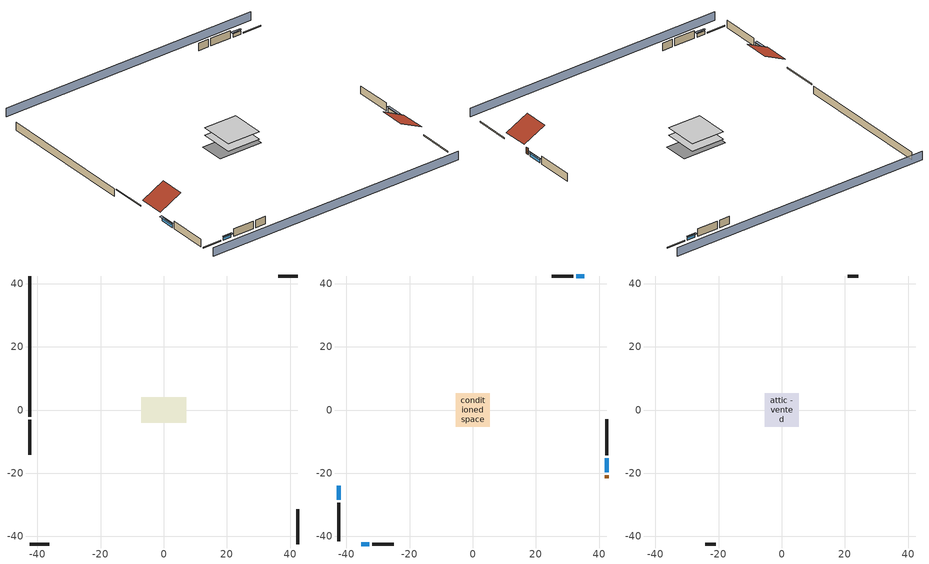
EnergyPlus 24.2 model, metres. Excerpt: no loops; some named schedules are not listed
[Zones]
basement - unconditioned
 floor foundation (Slab1 construction): -7.17,-3.98 -7.17,3.98 7.17,3.98 7.17,-3.98 z-2.13
 wall outside (RimJoist1 construction): -42.42,-3.09 -42.42,-14.13 z0.3:0.61
 wall outside (RimJoist2 construction): 42.42,42.42 36.29,42.42 z0.3:0.61
 wall outside (RimJoist3 construction): 42.42,-42.42 42.42,-31.39 z0.3:0.61
 wall outside (RimJoist4 construction): -42.42,-42.42 -36.29,-42.42 z0.3:0.61
 wall foundation (FoundationWall1 construction): -42.42,42.42 -42.42,-2.17 z-2.13:0.3
conditioned space
 floor to basement - unconditioned (Floor1 construction): -5.34,-5.34 -5.34,5.34 5.34,5.34 5.34,-5.34 z0.3
 wall outside (AdiabaticWallConstruction 1): 42.42,-21.54 42.42,-20.63 z0.3:2.34
 wall outside (AdiabaticWallConstruction): -42.42,-23.97 -42.42,-28.38 / 42.42,-19.7 42.42,-15.29 z0.3:1.49; 35.36,42.42 32.78,42.42 / -35.36,-42.42 -32.78,-42.42 z0.3:1.43
 wall outside (Wall1 construction): -42.42,-29.31 -42.42,-41.49 z0.3:2.74
 wall outside (Wall2 construction): 31.86,42.42 25.09,42.42 z0.3:2.74
 wall outside (Wall3 construction): 42.42,-14.36 42.42,-2.94 z0.3:2.74
 wall outside (Wall4 construction): -31.86,-42.42 -25.09,-42.42 z0.3:2.74
 window (WindowConstruction): -42.42,-23.97 -42.42,-28.38 z0.3:1.49
 window (WindowConstruction 1): 35.36,42.42 32.79,42.42 z0.3:1.43
 window (WindowConstruction 2): 42.42,-19.7 42.42,-15.29 z0.3:1.49
 window (WindowConstruction 3): -35.36,-42.42 -32.79,-42.42 z0.3:1.43
 door (Door): 42.42,-21.54 42.42,-20.63 z0.3:2.34
attic - vented
 floor to conditioned space (Floor2 construction Reversed): -5.34,-5.34 -5.34,5.34 5.34,5.34 5.34,-5.34 z2.74
 wall outside (Wall5 construction): 24.16,42.42 20.91,42.42 z0.3:2.74
 wall outside (Wall6 construction): -24.16,-42.42 -20.91,-42.42 z0.3:2.74
 roof outside (Roof1 construction): -42.42,-23.04,2.74 -35.28,-23.04,6.31 -35.28,-15.06,6.31 -42.42,-15.06,2.74
 roof outside (Roof2 construction): 42.42,-22.47,2.74 35.28,-22.47,6.31 35.28,-30.46,6.31 42.42,-30.46,2.74
shading: 42.42,46.99 -42.42,46.99 / -42.42,-46.99 42.42,-46.99 z0:2.74; -42.42,-28.69 -42.42,-23.67 -43.03,-23.67 -43.03,-28.69 z1.8; 32.48,42.42 35.67,42.42 35.67,43.03 32.48,43.03 z1.74; 42.42,-14.99 42.42,-20 43.03,-20 43.03,-14.99 z1.8; -32.48,-42.42 -35.67,-42.42 -35.67,-43.03 -32.48,-43.03 z1.74
[Building]
Building 1: Terrain=Suburbs
[Site:Location]
Portland Intl Arpt_OR: Latitude {deg}=45.59; Longitude {deg}=-122.6; Time Zone {hr}=-8; Elevation {m}=33; Keep Site Location Information=Yes
[Site:GroundTemperature:Shallow]
10.2558, 8.96328, 8.85977, 9.47314, 11.9355, 14.3863, 16.5111, 17.8571, 17.9714, 16.8767, 14.8061, 12.4304
[Site:WaterMainsTemperature]
Calculation Method=Schedule; Temperature Schedule=mains temperature schedule
[Material] Roughness=Rough; Thermal Absorptance=0.9
Name | Thickness {m} | Conductivity {W/m-K} | Density {kg/m3} | Specific Heat {J/kg-K} | Solar Absorptance | Visible Absorptance
asphalt or fiberglass shingles | 0.00635 | 0.162714 | 1121.4 | 1465.45 | 0.85 | 0.85
ceiling stud and cavity | 0.0889 | 1.05181 | 20.9862 | 1087.66 | 0.7 | 0.7
concrete 4.0 in. | 0.1016 | 1.803125 | 2242.8 | 837.4 | 0.7 | 0.7
concrete 8.0 in. | 0.2032 | 1.803125 | 2242.8 | 837.4 | 0.7 | 0.7
door material | 0.04445 | 0.0612267 | 512.64 | 1214.23 | 0.7 | 0.7
floor covering | 0.0127 | 0.0433444 | 54.468 | 1339.84 | 0.6 | 0.6
floor stud and cavity | 0.1397 | 0.923637 | 92.3553 | 1139.71 | 0.7 | 0.7
furniture material basement - unconditioned 1; furniture material conditioned space 1 | 0.1524 | 0.115458 | 640.8 | 1214.23 | 0.6 | 0.6
gypsum board | 0.0127 | 0.160291 | 801 | 837.4 | 0.6 | 0.6
gypsum board 1 | 0.00254 | 0.160291 | 801 | 837.4 | 0.6 | 0.6
osb sheathing 0.5 in. | 0.0127 | 0.115458 | 512.64 | 1214.23 | 0.6 | 0.6
osb sheathing 0.5 in. 1 | 0.0127 | 0.115458 | 512.64 | 1214.23 | 0.7 | 0.7
osb sheathing 0.75 in. | 0.01905 | 0.115458 | 512.64 | 1214.23 | 0.7 | 0.7
rim joist stud and cavity | 0.0508 | 0.180225 | 50.32683 | 1063.81 | 0.6 | 0.6
roof rigid ins | 0.00281632 | 0.029427 | 32.04 | 1214.23 | 0.7 | 0.7
stucco | 0.0254 | 0.649125 | 1281.6 | 879.27 | 0.5 | 0.5
wall rigid ins | 0.512978 | 0.029427 | 32.04 | 1214.23 | 0.7 | 0.7
wall stud and cavity | 0.1397 | 0.556315 | 139.0536 | 1170.24 | 0.7 | 0.7
wall stud and cavity 1 | 0.1397 | 0.348569 | 139.0536 | 1170.24 | 0.6 | 0.6
wall stud and cavity 2 | 0.0889 | 0.380278 | 52.3479 | 1209.89 | 0.7 | 0.7
wall stud and cavity 3 | 0.0889 | 0.391764 | 83.0341 | 1211.67 | 0.7 | 0.7
wood siding; wood siding 1 | 0.0254 | 0.102417 | 544.68 | 1172.36 | 0.7 | 0.7
[WindowMaterial:SimpleGlazingSystem]
WindowMaterial: U-Factor {W/m2-K}=2.15764; Solar Heat Gain Coefficient=0.44
[Construction]
AdiabaticWallConstruction: wood siding, wall rigid ins, wall stud and cavity 2, gypsum board
AdiabaticWallConstruction 1: wood siding 1, wall rigid ins, wall stud and cavity 2, gypsum board
Door: door material
Floor1 construction: floor stud and cavity, osb sheathing 0.75 in., floor covering
Floor2 construction Reversed: gypsum board 1, ceiling stud and cavity
FoundationWall1 construction: concrete 8.0 in.
furniture construction basement - unconditioned 1: furniture material basement - unconditioned 1
furniture construction conditioned space 1: furniture material conditioned space 1
PartitionWallConstruction: gypsum board, wall stud and cavity 3, gypsum board
RimJoist1 construction; RimJoist2 construction; RimJoist3 construction; RimJoist4 construction: stucco, rim joist stud and cavity
Roof1 construction; Roof2 construction: asphalt or fiberglass shingles, roof rigid ins, osb sheathing 0.5 in.
Slab1 construction: concrete 4.0 in.
Wall1 construction; Wall2 construction; Wall3 construction; Wall4 construction: stucco, osb sheathing 0.5 in. 1, wall stud and cavity, gypsum board
Wall5 construction; Wall6 construction: stucco, osb sheathing 0.5 in. 1, wall stud and cavity 1
WindowConstruction; WindowConstruction 1; WindowConstruction 2; WindowConstruction 3: WindowMaterial
[Zone] Multiplier=1; Part of Total Floor Area=Yes
Name | Volume {m3}
attic - vented | 90.8252
basement - unconditioned; conditioned space | 278.185
[Space]
Name | Zone | Volume {m3}
attic - vented 1 | attic - vented | 90.8252
basement - unconditioned 1 | basement - unconditioned | 278.185
conditioned space 1 | conditioned space | 278.185
[ZoneInfiltration:EffectiveLeakageArea]
infil attic - vented 1: Zone or Space=attic - vented 1; Schedule=Always On Discrete; Effective Air Leakage Area {cm2}=3802.45; Stack Coefficient=0.000166082; Wind Coefficient=3.54531e-05
[ZoneMixing]
whole house fan mix: Zone or Space=attic - vented; Schedule=Always On Continuous; Design Flow Rate Calculation Method=Flow/Zone; Design Flow Rate {m3/s}=0; Source Zone or Space=conditioned space
[SurfaceProperty:ExposedFoundationPerimeter]
Slab1: Exposed Perimeter Calculation Method=TotalExposedPerimeter; Total Exposed Perimeter {m}=44.58462
[InternalMass]
Name | Construction | Zone or ZoneList | Space or SpaceList | Surface Area {m2}
furniture mass basement - unconditioned 1 | furniture construction basement - unconditioned 1 | basement - unconditioned | basement - unconditioned 1 | 45.62618
furniture mass conditioned space 1 | furniture construction conditioned space 1 | conditioned space | conditioned space 1 | 45.63397
partition wall mass | PartitionWallConstruction | conditioned space | conditioned space 1 | 114.085
[ElectricEquipment] Design Level Calculation Method=EquipmentLevel
Name | Zone or ZoneList or Space or SpaceList | Schedule | Design Level {W} | Fraction Latent | Fraction Radiant | Fraction Lost
freezer | basement - unconditioned 1 | freezer schedule | 194.914 | 0 | 0.6 | 0
ceiling fan | conditioned space 1 | ceiling_fan | 18.0455 | 0 | 0.558 | 0
clothes dryer | conditioned space 1 | clothes_dryer | 3453.41 | 0.015 | 0.081 | 0.85
clothes washer | conditioned space 1 | clothes_washer | 176.882 | 0.03 | 0.162 | 0.7
cooking range | conditioned space 1 | cooking_range | 52.4303 | 0.16 | 0.384 | 0.2
dishwasher | conditioned space 1 | dishwasher | 514.966 | 0.3 | 0.18 | 0.4
fridge | conditioned space 1 | fridge schedule | 37.7397 | 0 | 0.6 | 0
mech vent bath fan 0 | conditioned space 1 | mech vent bath fan 0 schedule | 30 | 0 | 0 | 1
mech vent house fan | conditioned space 1 | mech vent house fan schedule | 0 | 0 | 0 | 1
mech vent house fan cfis | conditioned space 1 | mech vent house fan cfis schedule | 0 | 0 | 0 | 0
mech vent range fan 0 | conditioned space 1 | mech vent range fan 0 schedule | 30 | 0 | 0 | 1
misc permanent spa heater | conditioned space 1 | misc permanent spa heater schedule | 451.228 | 0 | 0 | 1
misc permanent spa pump | conditioned space 1 | misc permanent spa pump schedule | 471.873 | 0 | 0 | 1
misc plug loads | conditioned space 1 | plug_loads_other | 190.538 | 0.021 | 0.558 | 0.049
misc tv | conditioned space 1 | plug_loads_tv | 287.34 | 0 | 0.6 | 0
whole house fan | conditioned space 1 | Always On Discrete | 0 | 0 | 0 | 1
[OtherEquipment] Design Level Calculation Method=EquipmentLevel
Name | Fuel Type | Zone or ZoneList or Space or SpaceList | Schedule | Design Level {W} | Fraction Latent | Fraction Radiant | Fraction Lost
water heater energy adjustment1 | Electricity | basement - unconditioned 1 | Always On Discrete | 0.01 | 0 | 0 | 1
water heater lat | None | basement - unconditioned 1 | Always On Discrete | 0 | 1 | 0 | 0
water heater sens | None | basement - unconditioned 1 | Always On Discrete | 0 | 0 | 0 | 0
clothes dryer 1 | Electricity | conditioned space 1 | clothes_dryer | 0 | 0.015 | 0.081 | 0.85
cooking range 1 | NaturalGas | conditioned space 1 | cooking_range | 1536.58 | 0.16 | 0.384 | 0.2
general water use latent | None | conditioned space 1 | general water use schedule | 81.0615 | 1 | 0 | 0
general water use sensible | None | conditioned space 1 | general water use schedule | -79.8895 | 0 | 0.6 | 0
mech vent house fan latent load | None | conditioned space 1 | Always On Discrete | 0 | 1 | 0 | 0
mech vent house fan sensible load | None | conditioned space 1 | Always On Discrete | 0 | 0 | 0 | 0
[ZoneInfiltration:DesignFlowRate] Schedule=Always On Discrete
Name | Zone or ZoneList or Space or SpaceList | Design Flow Rate Calculation Method | Air Changes per Hour {1/hr} | Constant Term Coefficient | Temperature Term Coefficient | Velocity Term Coefficient | Velocity Squared Term Coefficient | Design Flow Rate {m3/s}
infil basement - unconditioned 1 | basement - unconditioned 1 | AirChanges/Hour | 0.1 | 1 | 0 | 0 | 0
infil flow; natural vent flow; whole house fan flow | conditioned space 1 | Flow/Zone |  |  |  |  |  | 0
[SurfaceProperty:IncidentSolarMultiplier] Incident Solar Multiplier=1; Incident Solar Multiplier Schedule=trans schedule winter=0.85 summer=0.7
Window1; Window2; Window3; Window4
[Lights]
interior lighting: Zone or ZoneList or Space or SpaceList=conditioned space 1; Schedule=lighting_interior; Design Level Calculation Method=LightingLevel; Lighting Level {W}=265.896; Return Air Fraction=0; Fraction Radiant=0.6; Fraction Visible=0.2; Fraction Replaceable=1
[People]
occupants: Zone or ZoneList or Space or SpaceList=conditioned space 1; Number of People Schedule=occupants; Number of People Calculation Method=People; Number of People=4; Fraction Radiant=0.314171; Sensible Heat Fraction=0.56303; Activity Level Schedule=occupants activity schedule; Carbon Dioxide Generation Rate {m3/s-W}=0; Enable ASHRAE 55 Comfort Warnings=No; Mean Radiant Temperature Calculation Type=EnclosureAveraged
[WaterUse:Equipment]
dishwasher: Peak Flow Rate {m3/s}=3.83401e-06; Flow Rate Fraction Schedule=hot_water_dishwasher
[Foundation:Kiva]
Foundation Kiva 1: Initial Indoor Air Temperature {C}=9.52053; Wall Height Above Grade {m}=0.3048; Wall Depth Below Slab {m}=0.2032
[Foundation:Kiva:Settings]
Soil Conductivity {W/m-K}=1.3848; Soil Density {kg/m3}=1842.3; Soil Specific Heat {J/kg-K}=418.7; Ground Solar Absorptivity=0.9; Ground Thermal Absorptivity=0.9; Ground Surface Roughness {m}=0.03; Far-Field Width {m}=40; Deep-Ground Boundary Condition=ZeroFlux; Deep-Ground Depth {m}=40; Minimum Cell Dimension {m}=0.2; Maximum Cell Growth Coefficient=3; Simulation Timestep=Timestep
[Exterior:Lights]
exterior lighting: Schedule=exterior lighting schedule; Design Level {W}=9.28603
[EnergyManagementSystem:GlobalVariable]
infil_program_Qfan
infil_program_Qinf
natural_vent_program_Qnv
natural_vent_program_Qwhf
[EnergyManagementSystem:Sensor]
Name | Output:Variable or Output:Meter Index Key | Output:Variable or Output:Meter
airflow_gain | infil flow | Infiltration Sensible Heat Gain Energy
airflow_gain_1 | natural vent flow | Infiltration Sensible Heat Gain Energy
airflow_gain_2 | whole house fan flow | Infiltration Sensible Heat Gain Energy
airflow_loss | infil flow | Infiltration Sensible Heat Loss Energy
airflow_loss_1 | natural vent flow | Infiltration Sensible Heat Loss Energy
airflow_loss_2 | whole house fan flow | Infiltration Sensible Heat Loss Energy
clg_load_cond |  | Cooling:EnergyTransfer:Zone:CONDITIONED SPACE
clg_sp_s; clg_sp_s_1 | cooling setpoint | Schedule Value
clothes_dryer_exhaust_0_sch_s | clothes_dryer | Schedule Value
cool_season | cooling season schedule | Schedule Value
htg_load_cond |  | Heating:EnergyTransfer:Zone:CONDITIONED SPACE
htg_sp_s; htg_sp_s_1 | heating setpoint | Schedule Value
ig_ee_conv | ceiling fan | Electric Equipment Convective Heating Energy
ig_ee_conv_1 | clothes dryer | Electric Equipment Convective Heating Energy
ig_ee_conv_10 | whole house fan | Electric Equipment Convective Heating Energy
ig_ee_conv_3 | cooking range | Electric Equipment Convective Heating Energy
ig_ee_conv_4 | dishwasher | Electric Equipment Convective Heating Energy
ig_ee_conv_5 | fridge | Electric Equipment Convective Heating Energy
ig_ee_conv_6 | misc permanent spa heater | Electric Equipment Convective Heating Energy
ig_ee_conv_7 | misc permanent spa pump | Electric Equipment Convective Heating Energy
ig_ee_conv_8 | misc plug loads | Electric Equipment Convective Heating Energy
ig_ee_conv_9 | misc tv | Electric Equipment Convective Heating Energy
ig_ee_rad | ceiling fan | Electric Equipment Radiant Heating Energy
ig_ee_rad_1 | clothes dryer | Electric Equipment Radiant Heating Energy
ig_ee_rad_10 | whole house fan | Electric Equipment Radiant Heating Energy
ig_ee_rad_3 | cooking range | Electric Equipment Radiant Heating Energy
ig_ee_rad_4 | dishwasher | Electric Equipment Radiant Heating Energy
ig_ee_rad_5 | fridge | Electric Equipment Radiant Heating Energy
ig_ee_rad_6 | misc permanent spa heater | Electric Equipment Radiant Heating Energy
ig_ee_rad_7 | misc permanent spa pump | Electric Equipment Radiant Heating Energy
ig_ee_rad_8 | misc plug loads | Electric Equipment Radiant Heating Energy
ig_ee_rad_9 | misc tv | Electric Equipment Radiant Heating Energy
ig_lgt_conv | interior lighting | Lights Convective Heating Energy
ig_lgt_rad | interior lighting | Lights Radiant Heating Energy
ig_lgt_vis | interior lighting | Lights Visible Radiation Heating Energy
ig_oe_conv | clothes dryer 1 | Other Equipment Convective Heating Energy
ig_oe_conv_1 | cooking range 1 | Other Equipment Convective Heating Energy
ig_oe_conv_2 | general water use latent | Other Equipment Convective Heating Energy
ig_oe_conv_3 | general water use sensible | Other Equipment Convective Heating Energy
ig_oe_rad | clothes dryer 1 | Other Equipment Radiant Heating Energy
ig_oe_rad_1 | cooking range 1 | Other Equipment Radiant Heating Energy
ig_oe_rad_2 | general water use latent | Other Equipment Radiant Heating Energy
ig_oe_rad_3 | general water use sensible | Other Equipment Radiant Heating Energy
ig_ppl_conv | occupants | People Convective Heating Energy
ig_ppl_rad | occupants | People Radiant Heating Energy
im_conv | furniture mass conditioned space 1 | Surface Inside Face Convection Heat Gain Energy
im_conv_1 | partition wall mass | Surface Inside Face Convection Heat Gain Energy
im_ig | furniture mass conditioned space 1 | Surface Inside Face Internal Gains Radiation Heat Gain Energy
im_ig_1 | partition wall mass | Surface Inside Face Internal Gains Radiation Heat Gain Energy
im_lgt | furniture mass conditioned space 1 | Surface Inside Face Lights Radiation Heat Gain Energy
im_lgt_1 | partition wall mass | Surface Inside Face Lights Radiation Heat Gain Energy
im_sol | furniture mass conditioned space 1 | Surface Inside Face Solar Radiation Heat Gain Energy
im_sol_1 | partition wall mass | Surface Inside Face Solar Radiation Heat Gain Energy
im_surf | furniture mass conditioned space 1 | Surface Inside Face Net Surface Thermal Radiation Heat Gain Energy
im_surf_1 | partition wall mass | Surface Inside Face Net Surface Thermal Radiation Heat Gain Energy
mech_vent_bath_fan_0_sch_s | mech vent bath fan 0 schedule | Schedule Value
mech_vent_range_fan_0_sch_s | mech vent range fan 0 schedule | Schedule Value
mv_conv | mech vent bath fan 0 | Electric Equipment Convective Heating Energy
mv_conv_1 | mech vent house fan | Electric Equipment Convective Heating Energy
mv_conv_2 | mech vent house fan cfis | Electric Equipment Convective Heating Energy
mv_conv_3 | mech vent range fan 0 | Electric Equipment Convective Heating Energy
mv_conv_4 | mech vent house fan latent load | Other Equipment Convective Heating Energy
mv_conv_5 | mech vent house fan sensible load | Other Equipment Convective Heating Energy
mv_rad | mech vent bath fan 0 | Electric Equipment Radiant Heating Energy
mv_rad_1 | mech vent house fan | Electric Equipment Radiant Heating Energy
mv_rad_2 | mech vent house fan cfis | Electric Equipment Radiant Heating Energy
mv_rad_3 | mech vent range fan 0 | Electric Equipment Radiant Heating Energy
mv_rad_4 | mech vent house fan latent load | Other Equipment Radiant Heating Energy
mv_rad_5 | mech vent house fan sensible load | Other Equipment Radiant Heating Energy
natural_vent_s | natural vent schedule | Schedule Value
out_pb_s |  | Site Outdoor Air Barometric Pressure
out_wt_s |  | Site Outdoor Air Humidity Ratio
site_vw_s |  | Site Wind Speed
ss_back_out | Window1 | Surface Window Shortwave from Zone Back Out Window Heat Transfer Rate
ss_back_out_1 | Window2 | Surface Window Shortwave from Zone Back Out Window Heat Transfer Rate
ss_back_out_2 | Window3 | Surface Window Shortwave from Zone Back Out Window Heat Transfer Rate
ss_back_out_3 | Window4 | Surface Window Shortwave from Zone Back Out Window Heat Transfer Rate
ss_conv | Door1 | Surface Inside Face Convection Heat Gain Energy
ss_conv_1 | Window1 | Surface Inside Face Convection Heat Gain Energy
ss_conv_2 | Window2 | Surface Inside Face Convection Heat Gain Energy
ss_conv_3 | Window3 | Surface Inside Face Convection Heat Gain Energy
ss_conv_4 | Window4 | Surface Inside Face Convection Heat Gain Energy
ss_ig | Door1 | Surface Inside Face Internal Gains Radiation Heat Gain Energy
ss_ig_1 | Window1 | Surface Inside Face Internal Gains Radiation Heat Gain Energy
ss_ig_2 | Window2 | Surface Inside Face Internal Gains Radiation Heat Gain Energy
ss_ig_3 | Window3 | Surface Inside Face Internal Gains Radiation Heat Gain Energy
ss_ig_4 | Window4 | Surface Inside Face Internal Gains Radiation Heat Gain Energy
ss_lgt | Door1 | Surface Inside Face Lights Radiation Heat Gain Energy
ss_sol | Door1 | Surface Inside Face Solar Radiation Heat Gain Energy
ss_surf | Door1 | Surface Inside Face Net Surface Thermal Radiation Heat Gain Energy
ss_surf_1 | Window1 | Surface Inside Face Net Surface Thermal Radiation Heat Gain Energy
ss_surf_2 | Window2 | Surface Inside Face Net Surface Thermal Radiation Heat Gain Energy
ss_surf_3 | Window3 | Surface Inside Face Net Surface Thermal Radiation Heat Gain Energy
ss_surf_4 | Window4 | Surface Inside Face Net Surface Thermal Radiation Heat Gain Energy
ss_trans_in | Window1 | Surface Window Transmitted Solar Radiation Rate
ss_trans_in_1 | Window2 | Surface Window Transmitted Solar Radiation Rate
ss_trans_in_2 | Window3 | Surface Window Transmitted Solar Radiation Rate
ss_trans_in_3 | Window4 | Surface Window Transmitted Solar Radiation Rate
ss_trans_out | Window1 | Surface Inside Face Initial Transmitted Diffuse Transmitted Out Window Solar Radiation Rate
ss_trans_out_1 | Window2 | Surface Inside Face Initial Transmitted Diffuse Transmitted Out Window Solar Radiation Rate
ss_trans_out_2 | Window3 | Surface Inside Face Initial Transmitted Diffuse Transmitted Out Window Solar Radiation Rate
ss_trans_out_3 | Window4 | Surface Inside Face Initial Transmitted Diffuse Transmitted Out Window Solar Radiation Rate
s_conv | Floor1 | Surface Inside Face Convection Heat Gain Energy
s_conv_1 | Floor2 | Surface Inside Face Convection Heat Gain Energy
s_conv_2 | Wall1 | Surface Inside Face Convection Heat Gain Energy
s_conv_3 | Wall2 | Surface Inside Face Convection Heat Gain Energy
s_conv_4 | Wall3 | Surface Inside Face Convection Heat Gain Energy
s_conv_5 | Wall4 | Surface Inside Face Convection Heat Gain Energy
s_ig | Floor1 | Surface Inside Face Internal Gains Radiation Heat Gain Energy
s_ig_1 | Floor2 | Surface Inside Face Internal Gains Radiation Heat Gain Energy
s_ig_2 | Wall1 | Surface Inside Face Internal Gains Radiation Heat Gain Energy
s_ig_3 | Wall2 | Surface Inside Face Internal Gains Radiation Heat Gain Energy
s_ig_4 | Wall3 | Surface Inside Face Internal Gains Radiation Heat Gain Energy
s_ig_5 | Wall4 | Surface Inside Face Internal Gains Radiation Heat Gain Energy
s_lgt | Floor1 | Surface Inside Face Lights Radiation Heat Gain Energy
s_lgt_1 | Floor2 | Surface Inside Face Lights Radiation Heat Gain Energy
s_lgt_2 | Wall1 | Surface Inside Face Lights Radiation Heat Gain Energy
s_lgt_3 | Wall2 | Surface Inside Face Lights Radiation Heat Gain Energy
s_lgt_4 | Wall3 | Surface Inside Face Lights Radiation Heat Gain Energy
s_lgt_5 | Wall4 | Surface Inside Face Lights Radiation Heat Gain Energy
s_sol | Floor1 | Surface Inside Face Solar Radiation Heat Gain Energy
s_sol_1 | Floor2 | Surface Inside Face Solar Radiation Heat Gain Energy
s_sol_2 | Wall1 | Surface Inside Face Solar Radiation Heat Gain Energy
s_sol_3 | Wall2 | Surface Inside Face Solar Radiation Heat Gain Energy
s_sol_4 | Wall3 | Surface Inside Face Solar Radiation Heat Gain Energy
s_sol_5 | Wall4 | Surface Inside Face Solar Radiation Heat Gain Energy
s_surf | Floor1 | Surface Inside Face Net Surface Thermal Radiation Heat Gain Energy
s_surf_1 | Floor2 | Surface Inside Face Net Surface Thermal Radiation Heat Gain Energy
s_surf_2 | Wall1 | Surface Inside Face Net Surface Thermal Radiation Heat Gain Energy
s_surf_3 | Wall2 | Surface Inside Face Net Surface Thermal Radiation Heat Gain Energy
s_surf_4 | Wall3 | Surface Inside Face Net Surface Thermal Radiation Heat Gain Energy
s_surf_5 | Wall4 | Surface Inside Face Net Surface Thermal Radiation Heat Gain Energy
water_heater_amb_rh | basement - unconditioned | Zone Air Relative Humidity
water_heater_amb_temp | basement - unconditioned | Zone Mean Air Temperature
water_heater_T_set | water heater setpoint | Schedule Value
[EnergyManagementSystem:Actuator]
Name | Actuated Component Unique | Actuated Component Type | Actuated Component Control Type
fridge_schedule_act | fridge schedule | Schedule:Constant | Schedule Value
infil_flow_act | infil flow | Zone Infiltration | Air Exchange Flow Rate
mech_vent_house_fan_cfis_act | mech vent house fan cfis | ElectricEquipment | Electricity Rate
mech_vent_house_fan_latent_load_act | mech vent house fan latent load | OtherEquipment | Power Level
mech_vent_house_fan_sensible_load_act | mech vent house fan sensible load | OtherEquipment | Power Level
natural_vent_flow_act | natural vent flow | Zone Infiltration | Air Exchange Flow Rate
water_heater_HPWHSchedOverride | water heater setpoint | Schedule:Constant | Schedule Value
water_heater_hpwh_ec_adj_act | water heater energy adjustment1 | OtherEquipment | Power Level
water_heater_lat_act | water heater lat | OtherEquipment | Power Level
water_heater_LESchedOverride | water heater BottomElementSetpoint | Schedule:Constant | Schedule Value
water_heater_sens_act | water heater sens | OtherEquipment | Power Level
water_heater_UESchedOverride | water heater TopElementSetpoint | Schedule:Constant | Schedule Value
whole_house_fan_act | whole house fan | ElectricEquipment | Electricity Rate
whole_house_fan_flow_act | whole house fan flow | Zone Infiltration | Air Exchange Flow Rate
whole_house_fan_mix_act | whole house fan mix | ZoneMixing | Air Exchange Flow Rate
